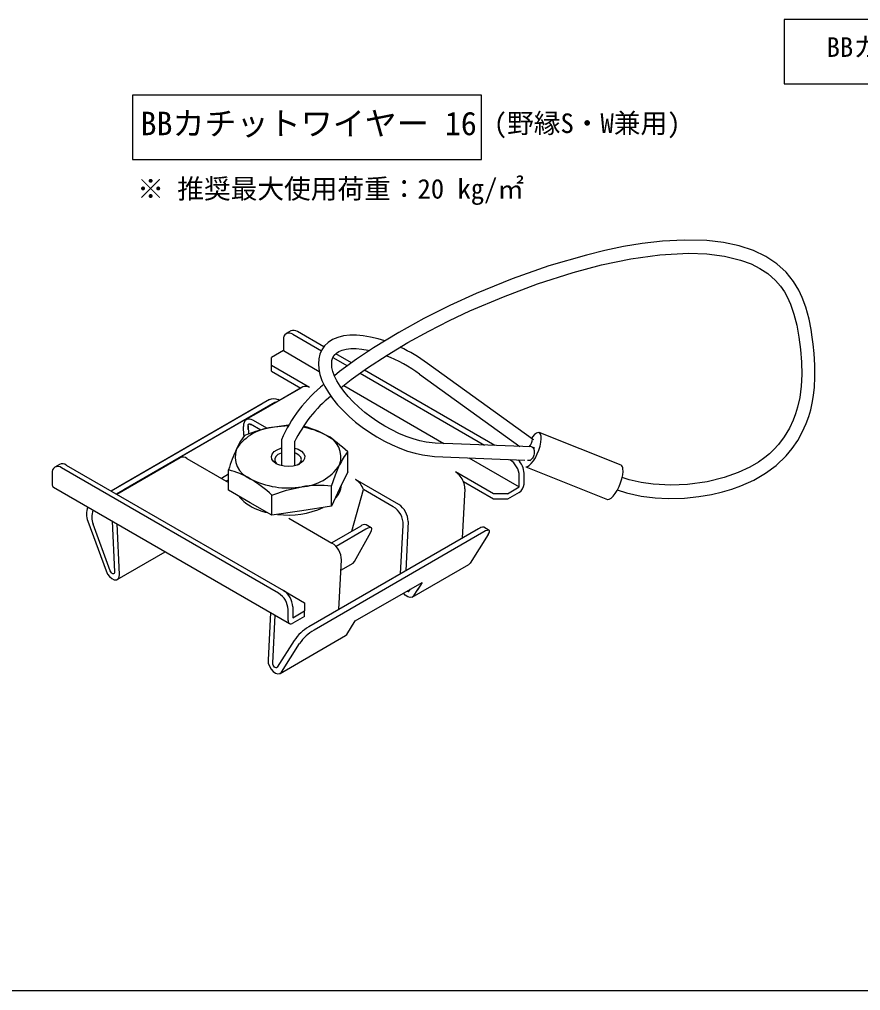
# Model space of a CAD drawing. Units: millimetres on the paper. Extents: x -142 to 140, y -98 to 97.
# Drawn here: x -47.2 to 15.8, y -97.6 to -24.9 of the extents above; entities that cross this region are included whole.
import ezdxf
from ezdxf.enums import TextEntityAlignment as Align

# ---------------------------------------------------------------- set-up
doc = ezdxf.new("R2010")
doc.units = ezdxf.units.MM
doc.layers.add('0-0_文字･図枠･寸法', color=7, linetype='Continuous')
doc.layers.add('0-1_BBカチットワイヤー', color=7, linetype='Continuous')
doc.styles.add('ＭＳ ゴシック', font='')
doc.styles.get('ＭＳ ゴシック').set_extended_font_data('MS Gothic')

msp = doc.modelspace()

# ---------------------------------------------------------------- linework, layer by layer
at = {"layer": '0-0_文字･図枠･寸法'}
msp.add_line((-142.44, -97.616), (139.56, -97.616), dxfattribs=at)
for points in [[(10.054, -24.882), (10.054, -29.709), (36.098, -29.709), (36.098, -24.882)], [(-38.758, -30.551), (-38.758, -35.378), (-12.614, -35.378), (-12.614, -30.551)]]:
    msp.add_lwpolyline(points, close=True, dxfattribs=at)
at = {"layer": '0-1_BBカチットワイヤー'}
for p, q in [((-26.904, -48.212), (-27.257, -48.416)), ((-26.757, -48.465), (-24.615, -49.702)), ((-24.423, -49.405), (-26.404, -48.261)), ((-27.464, -48.874), (-27.464, -49.69)), ((-27.464, -49.69), (-28.348, -50.201)), ((-27.464, -49.69), (-24.775, -51.243)), ((-22.352, -50.601), (-23.538, -49.916)), ((-28.348, -51.221), (-28.348, -50.813)), ((-23.751, -50.201), (-22.664, -50.829)), ((-8.793, -56.328), (-16.669, -50.639)), ((-28.348, -51.221), (-26.146, -52.493)), ((-21.714, -51.377), (-12.39, -56.759)), ((-11.629, -56.791), (-21.398, -51.151)), ((-17.254, -51.45), (-9.753, -56.869)), ((-22.944, -52.3), (-15.438, -56.633)), ((-26.146, -52.493), (-29.679, -54.533)), ((-25.999, -52.408), (-27.796, -53.445)), ((-29.055, -53.671), (-40.369, -60.202)), ((-28.493, -53.346), (-39.806, -59.877)), ((-28.092, -53.577), (-39.405, -60.108)), ((-27.765, -53.428), (-27.882, -53.36)), ((-28.707, -53.932), (-39.968, -60.433)), ((-28.684, -53.958), (-30.242, -54.857)), ((-29.163, -55.649), (-29.938, -55.202)), ((-28.661, -55.531), (-29.742, -54.907)), ((-30.416, -56.042), (-30.448, -55.361)), ((-30.106, -55.311), (-30.076, -55.949)), ((-27.068, -55.281), (-28.136, -55.418)), ((-27.097, -55.332), (-28.136, -55.418)), ((-25.904, -55.368), (-25.966, -55.365)), ((-2.168, -58.272), (-8.298, -55.827)), ((-27.611, -56.371), (-27.611, -57.242)), ((-26.611, -57.242), (-26.611, -56.479)), ((-8.867, -56.905), (-16.098, -56.606)), ((-8.703, -56.364), (-8.794, -56.328)), ((-27.611, -57.242), (-27.611, -58.311)), ((-26.611, -58.311), (-26.611, -57.242)), ((-22.646, -58.763), (-22.646, -57.258)), ((-8.615, -56.997), (-8.82, -56.915)), ((-35.191, -57.715), (-39.934, -60.453)), ((-34.691, -57.764), (-31.575, -59.563)), ((-13.57, -57.711), (-9.787, -59.895)), ((-10.523, -57.838), (-10.494, -57.854)), ((-9.183, -57.893), (-9.03, -57.899)), ((-9.055, -57.898), (-8.985, -57.926)), ((-44.789, -58.875), (-44.789, -59.691)), ((-44.228, -58.213), (-44.582, -58.417)), ((-27.818, -67.855), (-44.082, -58.466)), ((-43.728, -58.262), (-27.464, -67.651)), ((-22.646, -58.763), (-23.25, -60.05)), ((-9.433, -59.691), (-9.433, -58.875)), ((-9.298, -58.388), (-3.187, -60.827)), ((-31.575, -58.945), (-32.111, -59.254)), ((-31.575, -59.372), (-31.741, -59.467)), ((-18.823, -61.21), (-22.066, -59.338)), ((-11.731, -60.814), (-13.968, -59.523)), ((-9.787, -59.895), (-9.787, -59.079)), ((-44.685, -59.92), (-27.007, -70.125)), ((-23.853, -61.337), (-23.853, -59.832)), ((-23.25, -60.05), (-23.853, -61.337)), ((-22.329, -63.214), (-21.454, -60.1)), ((-19.243, -61.376), (-21.454, -60.1)), ((-13.874, -60.03), (-14.058, -63.736)), ((-10.671, -60.406), (-9.787, -59.895)), ((-28.318, -62.02), (-29.947, -61.075)), ((-23.853, -61.337), (-26.085, -61.678)), ((-42.112, -62.462), (-40.748, -66.192)), ((-40.282, -62.462), (-40.104, -66.263)), ((-27.065, -62.223), (-23.821, -64.096)), ((-18.117, -62.48), (-18.301, -66.185)), ((-40.437, -66.179), (-41.711, -62.693)), ((-39.751, -66.444), (-39.928, -62.666)), ((-12.839, -63.032), (-25.567, -70.38)), ((-12.438, -63.264), (-25.166, -70.611)), ((-21.67, -62.833), (-23.839, -64.085)), ((-21.277, -63.059), (-23.516, -64.352)), ((-22.125, -65.489), (-20.91, -63.272)), ((-20.877, -62.952), (-21.269, -62.726)), ((-18.676, -66.401), (-18.495, -62.749)), ((-12.049, -63.15), (-12.45, -62.919)), ((-12.11, -63.453), (-13.473, -65.609)), ((-39.906, -66.822), (-36.318, -64.751)), ((-23.299, -69.07), (-23.115, -65.365)), ((-23.153, -66.132), (-22.228, -65.598)), ((-22.228, -65.598), (-22.125, -65.489)), ((-17.809, -68.149), (-13.566, -65.7)), ((-13.473, -65.609), (-13.566, -65.7)), ((-22.075, -69.933), (-17.076, -67.047)), ((-18.028, -67.686), (-17.939, -67.545)), ((-17.388, -67.54), (-17.716, -68.058)), ((-17.076, -67.047), (-17.421, -67.592)), ((-27.111, -69.897), (-27.111, -69.08)), ((-26.757, -68.876), (-26.757, -69.692)), ((-28.436, -69.301), (-28.613, -72.874)), ((-28.26, -73.101), (-28.082, -69.505)), ((-26.757, -69.692), (-25.873, -69.182)), ((-25.873, -69.59), (-26.757, -70.101)), ((-25.873, -69.59), (-25.873, -69.182)), ((-22.714, -70.944), (-22.075, -69.933)), ((-27.708, -73.864), (-22.807, -71.034)), ((-22.807, -71.034), (-22.714, -70.944)), ((-26.653, -71.386), (-27.927, -73.4)), ((-27.616, -73.773), (-26.252, -71.618))]:
    msp.add_line(p, q, dxfattribs=at)
for points in [[(6.686, -41.837), (5.521, -41.59), (4.271, -41.446), (2.553, -41.404), (0.932, -41.495), (-0.581, -41.67), (-1.988, -41.901), (-3.37, -42.186), (-4.765, -42.526), (-7.572, -43.347), (-10.328, -44.318), (-13.023, -45.415), (-14.999, -46.316), (-16.93, -47.286), (-18.811, -48.325), (-20.702, -49.478), (-21.99, -50.336), (-23.257, -51.262), (-23.633, -51.568)], [(-2.447, -60.123), (-1.754, -60.35), (-0.66, -60.583), (0.386, -60.713), (1.371, -60.761), (2.581, -60.732), (3.663, -60.623), (4.612, -60.462), (5.426, -60.272), (6.138, -60.061), (6.819, -59.816), (7.784, -59.384), (8.669, -58.876), (9.465, -58.289), (10.21, -57.577), (10.662, -57.028), (11.071, -56.422), (11.413, -55.802), (11.702, -55.157), (11.894, -54.627), (12.042, -54.123), (12.16, -53.611), (12.257, -53.039), (12.326, -52.418), (12.365, -51.664), (12.357, -50.783), (12.302, -49.898), (12.231, -49.195), (12.165, -48.674), (12.075, -48.097), (11.921, -47.329), (11.68, -46.434), (11.408, -45.699), (11.147, -45.153), (10.748, -44.5), (10.195, -43.813), (9.505, -43.181), (8.687, -42.638), (7.747, -42.189), (6.686, -41.837)], [(-23.136, -52.452), (-22.385, -51.858), (-21.165, -50.984), (-19.691, -50.021), (-18.129, -49.085), (-16.57, -48.225), (-15.02, -47.437), (-13.487, -46.715), (-10.982, -45.647), (-8.433, -44.691), (-5.744, -43.832), (-3.631, -43.274), (-1.444, -42.819), (0.74, -42.517), (2.877, -42.4), (4.26, -42.447), (5.589, -42.615), (6.792, -42.909), (7.571, -43.198), (8.239, -43.533), (8.821, -43.916), (9.407, -44.434), (9.779, -44.865), (10.069, -45.283), (10.278, -45.649), (10.539, -46.217), (10.789, -46.945), (10.999, -47.791), (11.156, -48.679), (11.27, -49.604), (11.345, -50.552), (11.368, -51.472), (11.329, -52.354), (11.222, -53.193), (11.061, -53.923), (10.913, -54.409), (10.729, -54.893), (10.452, -55.485), (10.063, -56.143), (9.64, -56.709)], [(-19.86, -48.965), (-20.372, -48.804), (-20.932, -48.667), (-21.475, -48.575), (-21.997, -48.53), (-22.494, -48.535), (-22.961, -48.591), (-23.39, -48.701), (-23.774, -48.865), (-24.103, -49.078), (-24.373, -49.334), (-24.58, -49.626), (-24.727, -49.947), (-24.815, -50.294), (-24.844, -50.665), (-24.814, -51.061), (-24.723, -51.481), (-24.572, -51.919), (-24.36, -52.37), (-24.092, -52.827), (-23.773, -53.284), (-23.406, -53.737), (-22.995, -54.182), (-22.546, -54.615), (-22.063, -55.033), (-21.55, -55.43), (-21.014, -55.805), (-20.458, -56.152), (-19.889, -56.47), (-19.311, -56.754), (-18.732, -57.002), (-18.155, -57.21), (-17.587, -57.377), (-17.031, -57.501), (-16.494, -57.579), (-16.139, -57.605), (-9.362, -57.886)], [(-16.098, -56.606), (-16.322, -56.591), (-16.77, -56.532), (-17.248, -56.432), (-17.751, -56.29), (-18.271, -56.108), (-18.801, -55.887), (-19.335, -55.631), (-19.865, -55.341), (-20.385, -55.021), (-20.888, -54.676), (-21.368, -54.309), (-21.818, -53.926), (-22.232, -53.532), (-22.607, -53.132), (-22.937, -52.731), (-23.218, -52.337), (-23.449, -51.954), (-23.626, -51.589), (-23.749, -51.249), (-23.821, -50.939), (-23.844, -50.663), (-23.822, -50.423), (-23.758, -50.214), (-23.647, -50.025), (-23.491, -49.869), (-23.297, -49.744), (-23.06, -49.646), (-22.754, -49.57), (-22.402, -49.531), (-22.009, -49.531), (-21.577, -49.57), (-21.112, -49.651), (-21.002, -49.678)], [(-25.499, -52.458), (-28.348, -50.813), (-28.348, -50.201)], [(-28.493, -53.346), (-28.347, -53.286), (-28.193, -53.268), (-28.036, -53.293), (-27.882, -53.36), (-27.882, -53.36)], [(-27.905, -53.509), (-27.946, -53.518), (-28.092, -53.577)], [(-29.742, -54.907), (-29.885, -54.841), (-30.021, -54.812), (-30.147, -54.82), (-30.256, -54.866), (-30.343, -54.947), (-30.406, -55.059), (-30.441, -55.199), (-30.448, -55.361)], [(-30.092, -55.599), (-30.093, -55.588), (-30.093, -55.577), (-30.094, -55.566), (-30.094, -55.555), (-30.095, -55.544), (-30.095, -55.532), (-30.096, -55.521), (-30.096, -55.509), (-30.097, -55.498), (-30.097, -55.486), (-30.098, -55.474), (-30.098, -55.462), (-30.099, -55.45), (-30.099, -55.438), (-30.1, -55.425), (-30.101, -55.413), (-30.101, -55.4), (-30.102, -55.386), (-30.103, -55.373), (-30.103, -55.359), (-30.104, -55.345), (-30.105, -55.331), (-30.105, -55.317), (-30.106, -55.303), (-30.106, -55.288), (-30.106, -55.274), (-30.105, -55.261), (-30.103, -55.248), (-30.101, -55.236), (-30.098, -55.224), (-30.093, -55.214), (-30.088, -55.204), (-30.081, -55.196), (-30.073, -55.189), (-30.063, -55.184), (-30.052, -55.18), (-30.04, -55.178), (-30.028, -55.177), (-30.015, -55.177)], [(-30.015, -55.177), (-30.002, -55.178), (-29.99, -55.181), (-29.978, -55.184), (-29.966, -55.188), (-29.955, -55.193), (-29.944, -55.198), (-29.934, -55.204), (-29.923, -55.21), (-29.913, -55.216)], [(-8.153, -56.087), (-8.196, -55.932), (-8.272, -55.84), (-8.377, -55.816), (-8.505, -55.862), (-8.649, -55.974), (-8.802, -56.148), (-8.885, -56.262)], [(-30.369, -56.052), (-30.664, -56.47), (-30.972, -57.047)], [(-9.296, -58.387), (-9.294, -58.388), (-9.177, -58.377), (-9.04, -58.297), (-8.89, -58.153), (-8.736, -57.953), (-8.586, -57.706), (-8.447, -57.427), (-8.329, -57.131), (-8.236, -56.833), (-8.173, -56.55), (-8.145, -56.297), (-8.153, -56.087)], [(9.64, -56.709), (9.288, -57.096), (8.951, -57.414), (8.612, -57.692), (8.133, -58.032), (7.474, -58.419), (6.619, -58.82), (5.554, -59.197), (4.277, -59.51), (2.801, -59.715), (1.57, -59.765), (0.246, -59.694), (-0.654, -59.571), (-1.551, -59.374), (-2.088, -59.194)], [(-27.997, -58.159), (-28.202, -58.002), (-28.326, -57.819), (-28.36, -57.624), (-28.301, -57.43), (-28.154, -57.253), (-27.93, -57.105), (-27.645, -56.998), (-27.611, -56.989)], [(-27.611, -57.354), (-27.641, -57.365), (-27.867, -57.476), (-28.026, -57.622), (-28.104, -57.788), (-28.094, -57.96), (-27.996, -58.123), (-27.897, -58.211)], [(-26.611, -56.989), (-26.353, -57.076), (-26.113, -57.215), (-25.947, -57.387), (-25.867, -57.578), (-25.88, -57.774), (-25.983, -57.962), (-26.171, -58.126), (-26.428, -58.254), (-26.736, -58.338), (-27.071, -58.371), (-27.41, -58.351), (-27.726, -58.278), (-27.997, -58.159)], [(-26.325, -58.211), (-26.266, -58.163), (-26.146, -58.005), (-26.112, -57.834), (-26.166, -57.665), (-26.305, -57.512), (-26.515, -57.391), (-26.611, -57.354)], [(-8.867, -56.905), (-8.864, -56.905), (-8.819, -56.916), (-8.777, -56.941), (-8.741, -56.981), (-8.711, -57.033), (-8.688, -57.096), (-8.673, -57.169), (-8.667, -57.248), (-8.669, -57.333), (-8.679, -57.419), (-8.698, -57.505), (-8.725, -57.588), (-8.758, -57.665), (-8.797, -57.735)], [(-29.947, -61.075), (-31.575, -60.13), (-31.575, -58.625)], [(-23.853, -59.832), (-23.558, -58.99), (-23.25, -58.253)], [(-10.671, -60.406), (-11.731, -60.406), (-14.58, -58.761)], [(-3.187, -60.827), (-3.164, -60.834), (-3.047, -60.823), (-2.909, -60.743), (-2.76, -60.599), (-2.606, -60.399), (-2.455, -60.152), (-2.317, -59.873), (-2.198, -59.577), (-2.105, -59.279), (-2.043, -58.996), (-2.015, -58.743), (-2.023, -58.533)], [(-26.085, -61.678), (-28.318, -62.02), (-28.318, -60.516), (-27.224, -60.136), (-26.085, -59.882)], [(-9.787, -60.304), (-10.671, -60.814), (-11.731, -60.814)], [(-20.91, -63.272), (-20.857, -63.158), (-20.834, -63.065), (-20.84, -62.996), (-20.877, -62.953), (-20.942, -62.937), (-21.033, -62.95), (-21.146, -62.992), (-21.277, -63.059)], [(-12.11, -63.453), (-12.049, -63.345), (-12.019, -63.256), (-12.019, -63.19), (-12.049, -63.15), (-12.109, -63.138), (-12.197, -63.153), (-12.308, -63.195), (-12.438, -63.264)], [(-40.104, -66.263), (-40.111, -66.328), (-40.137, -66.374), (-40.179, -66.398), (-40.233, -66.397), (-40.292, -66.37), (-40.35, -66.32), (-40.4, -66.254), (-40.437, -66.179)], [(-40.748, -66.192), (-40.639, -66.418), (-40.489, -66.616), (-40.315, -66.764), (-40.138, -66.845), (-39.976, -66.85), (-39.85, -66.778), (-39.772, -66.637), (-39.751, -66.444)], [(-27.446, -67.662), (-25.873, -68.57), (-25.873, -69.182)], [(-17.716, -68.058), (-17.826, -68.158), (-17.976, -68.183), (-18.149, -68.13), (-18.327, -68.006), (-18.469, -67.851)], [(-18.198, -67.695), (-18.172, -67.71), (-18.114, -67.727), (-18.064, -67.719), (-18.028, -67.686)], [(-28.613, -72.874), (-28.592, -73.091), (-28.515, -73.321), (-28.388, -73.54), (-28.226, -73.721), (-28.049, -73.845), (-27.875, -73.898), (-27.725, -73.873), (-27.616, -73.773)], [(-27.927, -73.4), (-27.964, -73.434), (-28.014, -73.442), (-28.072, -73.424), (-28.131, -73.383), (-28.185, -73.323), (-28.227, -73.25), (-28.253, -73.173), (-28.26, -73.101)]]:
    msp.add_lwpolyline(points, dxfattribs=at)
for centre, radius, start, end in [((-27.033, -48.804), 0.437, 50.79671, 189.21399), ((-26.697, -48.67), 0.503, 54.38234, 114.30723), ((-23.688, -60.192), 11.854, 53.69195, 65.16961), ((-23.764, -60.303), 10.989, 53.67418, 68.64771), ((-17.872, -60.545), 10.595, 128.23425, 156.80198), ((-25.792, -52.869), 0.505, 54.53269, 114.15688), ((-17.752, -60.742), 9.818, 128.82135, 154.58046), ((-27.921, -59.076), 3.664, 93.37339, 146.37041), ((-26.582, -65.144), 9.849, 99.07925, 112.60925), ((-26.954, -60.996), 5.65, 61.70113, 80.33594), ((-27.322, -61.261), 6.061, 59.81867, 76.46797), ((-24.901, -57.66), 1.754, 340.23755, 69.11596), ((-29.433, -64.505), 9.928, 46.87807, 58.70229), ((-10.128, -56.091), 1.355, 323.47394, 349.93102), ((-18.881, -62.573), 13.294, 155.43818, 162.72695), ((-29.321, -57.64), 1.754, 160.23754, 249.11597), ((-18.698, -60.332), 5.004, 142.09419, 155.44943), ((-44.021, -58.671), 0.503, 54.38234, 114.30723), ((-34.984, -58.17), 0.5, 54.18795, 114.50162), ((-11.322, -59.149), 1.537, 2.6055, 57.39452), ((-10.968, -58.945), 1.537, 2.6055, 44.66253), ((-9.06, -57.609), 0.292, 275.88602, 334.4913), ((-44.358, -58.805), 0.437, 50.79671, 189.21399), ((-32.994, -64.519), 6.062, 59.81976, 76.46689), ((-26.301, -56.224), 3.665, 273.37346, 326.37034), ((-15.408, -60.053), 1.535, 20.22715, 57.36199), ((-2.301, -58.517), 0.279, 356.78639, 61.46747), ((-27.119, -53.837), 6.132, 242.53837, 279.70013), ((-35.098, -67.754), 9.918, 46.8722, 58.70785), ((-22.894, -60.63), 1.535, 20.22712, 57.36202), ((-15.135, -60), 1.261, 358.63829, 22.26408), ((-44.547, -59.72), 0.244, 173.31355, 235.37539), ((-24.771, -68.692), 8.908, 84.08528, 98.48488), ((-24.756, -59.622), 1.649, 314.4547, 355.30586), ((-10.201, -59.656), 0.768, 302.60562, 357.39432), ((-28.655, -58.96), 2.691, 216.94122, 241.3052), ((-40.767, -61.941), 1.442, 158.34146, 201.17536), ((-40.366, -62.172), 1.443, 158.3425, 201.17432), ((-27.543, -57.044), 4.905, 240.66237, 256.79798), ((-27.092, -55.806), 6.202, 262.55394, 294.85692), ((-19.993, -62.675), 1.5, 357.16408, 60.00269), ((-19.64, -62.495), 1.523, 0.59102, 57.57081), ((-21.363, -63.176), 0.46, 78.16975, 131.74269), ((-12.527, -63.381), 0.468, 80.6104, 131.90346), ((-24.638, -65.381), 1.523, 0.59102, 57.57081), ((-28.646, -69.15), 1.537, 2.6055, 57.39452), ((-28.293, -68.946), 1.537, 2.6055, 57.39452), ((-26.895, -69.931), 0.218, 170.78712, 309.20231), ((-23.728, -73.452), 3.58, 120.90236, 144.7604), ((-23.327, -73.684), 3.58, 120.90236, 144.7604)]:
    msp.add_arc(centre, radius, start, end, dxfattribs=at)

# ---------------------------------------------------------------- texts
at = {"layer": '0-0_文字･図枠･寸法', "style": 'ＭＳ ゴシック'}
for s, height, p in [('BBカチットワイヤー16', 1.466, (13.234, -28.124)), ('BBカチットワイヤー 16', 1.76, (-38.164, -34.081)), ('(野縁S・W兼用)', 1.466, (-11.698, -33.83)), ('※ 推奨最大使用荷重：20 kg/㎡', 1.466, (-38.408, -38.739))]:
    msp.add_text(s, height=height, dxfattribs=at).set_placement(p, align=Align.BOTTOM_LEFT)

doc.saveas('drawing.dxf')
